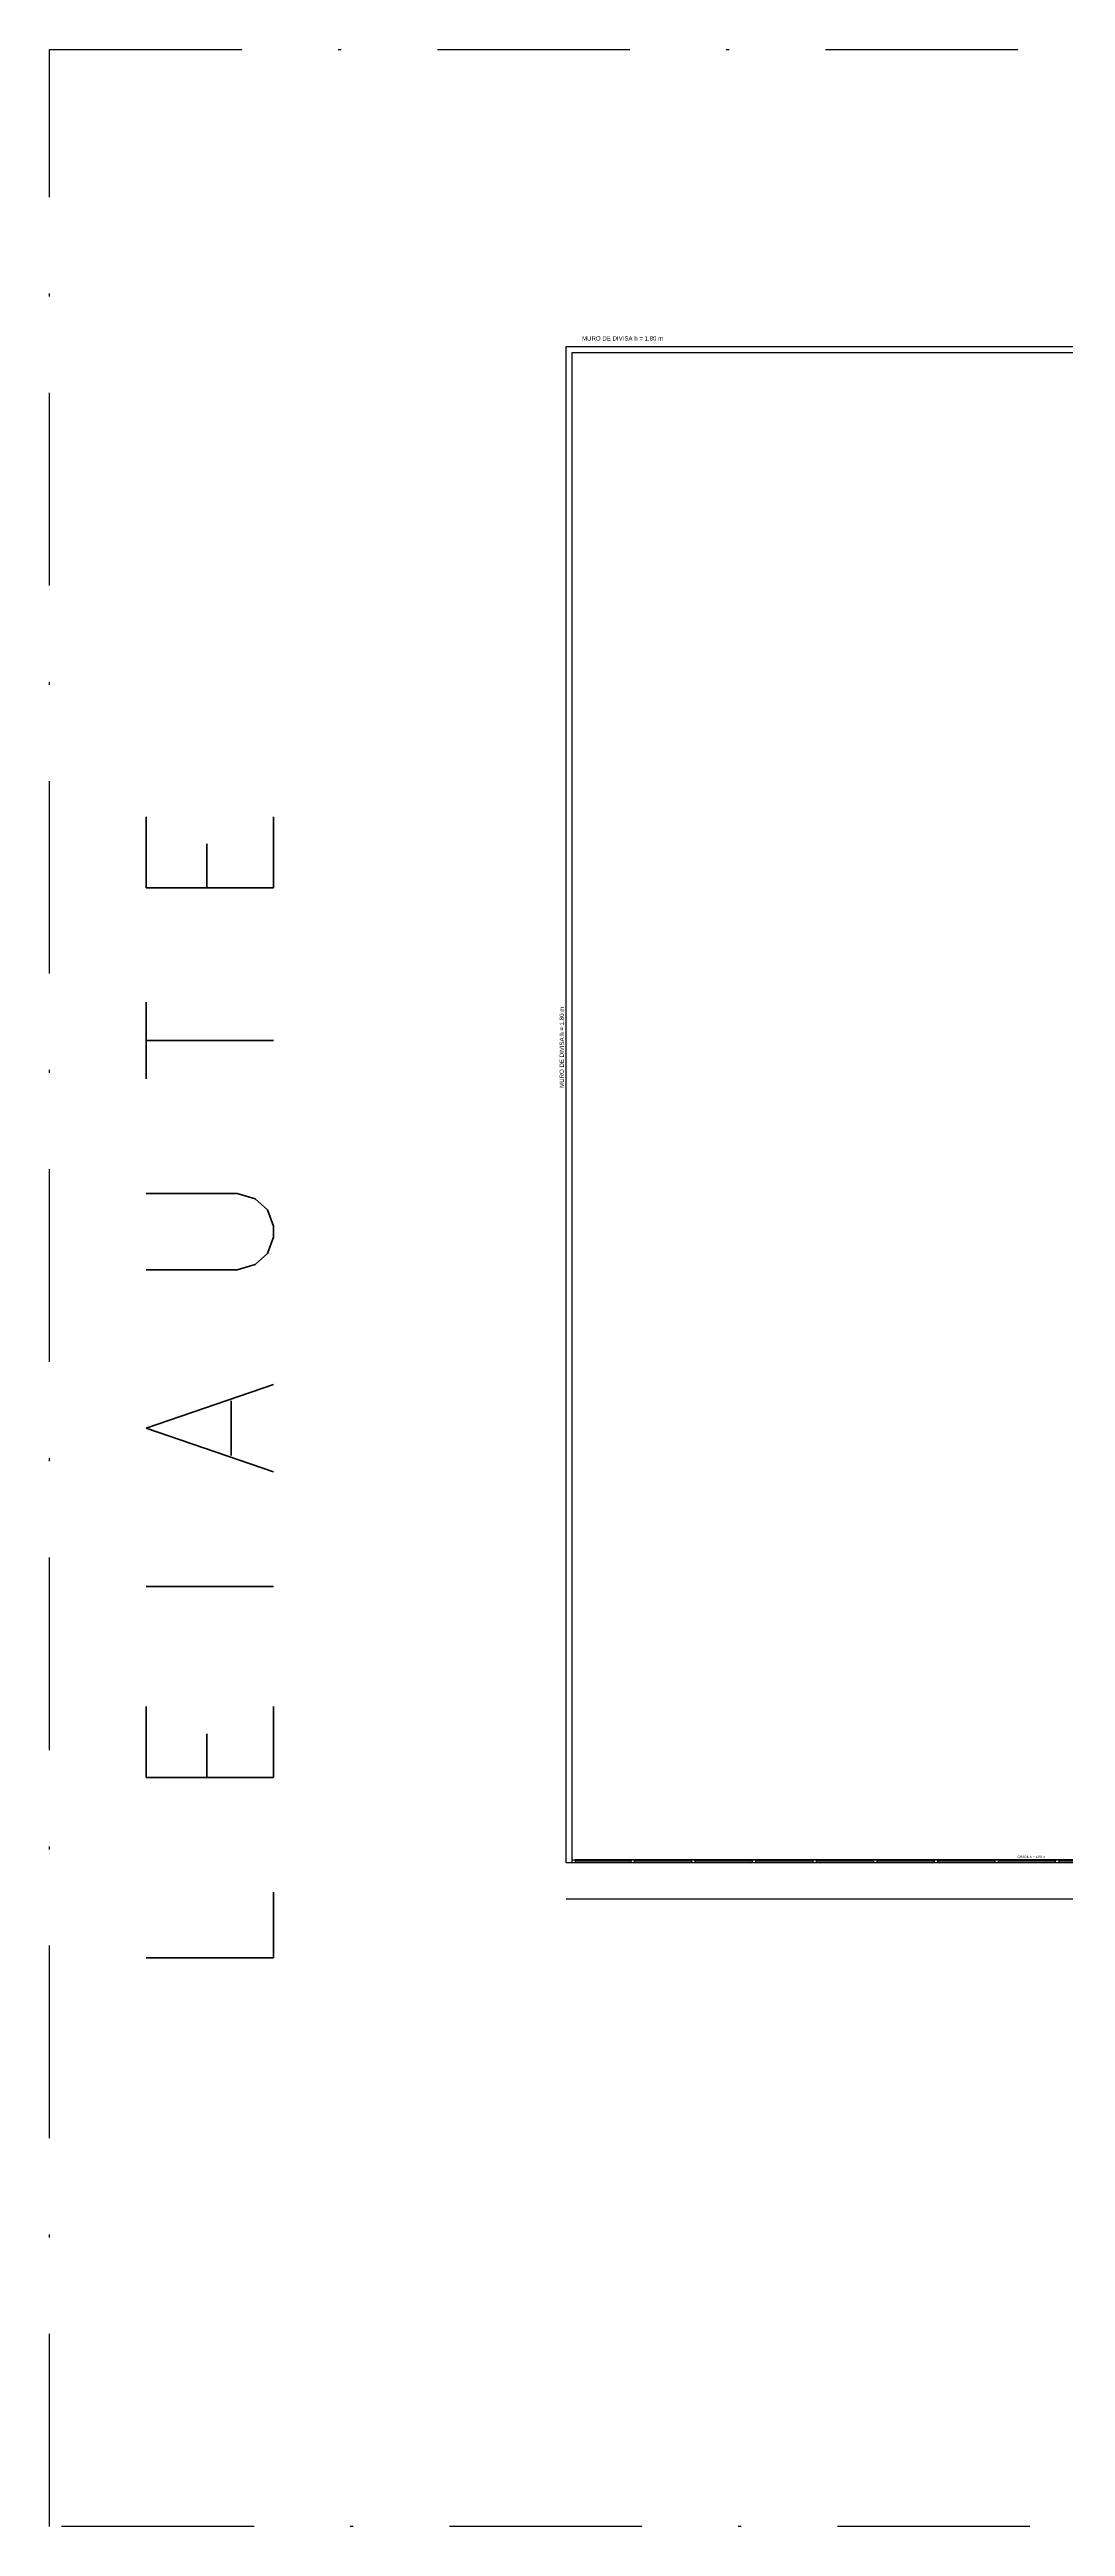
# Model space of a CAD drawing. Extents: x 247 to 523, y 32 to 113.
# Drawn here: x 247.2 to 280.7, y 31.8 to 113.5 of the extents above; entities that cross this region are included whole.
import ezdxf

# ---------------------------------------------------------------- set-up
doc = ezdxf.new("R2010")
doc.units = 0
doc.header["$LTSCALE"] = 0.005
doc.linetypes.add('DASHDOT', pattern=[25.4, 12.7, -6.35, 0, -6.35])
doc.layers.get('0').update_dxf_attribs({"linetype": 'CONTINUOUS'})
for name, color, linetype in [('A-MURO', 2, 'CONTINUOUS'), ('A-PISOS-NIVEL', 1, 'CONTINUOUS'), ('A-TEXTO', 3, 'CONTINUOUS'), ('AR-PIS', 1, 'CONTINUOUS'), ('AR-TXT', 1, 'CONTINUOUS'), ('ARQ-TXT-1_050', 2, 'CONTINUOUS'), ('PORTAL_VTA_PROX', 1, 'CONTINUOUS')]:
    doc.layers.add(name, color=color, linetype=linetype)
doc.styles.add('ESC-50-A20', font='arial.ttf', dxfattribs={"height": 0.1})
doc.styles.get("Standard").update_dxf_attribs({"font": 'simplex.shx'})

msp = doc.modelspace()

# ---------------------------------------------------------------- linework, layer by layer
at = {"linetype": 'DASHDOT', "ltscale": 100}
msp.add_lwpolyline([(247.20363, 113.45829), (522.75009, 113.45829), (522.75009, 31.78951), (247.20363, 31.78951)], close=True, dxfattribs=at)
at = {"color": 3}
for points in [[(264.54672, 53.67166), (264.44672, 53.67166), (264.44672, 53.77166), (264.54672, 53.77166)], [(266.49672, 53.67166), (266.39672, 53.67166), (266.39672, 53.77166), (266.49672, 53.77166)], [(268.49672, 53.67166), (268.39672, 53.67166), (268.39672, 53.77166), (268.49672, 53.77166)], [(270.49672, 53.67166), (270.39672, 53.67166), (270.39672, 53.77166), (270.49672, 53.77166)], [(272.49672, 53.67166), (272.39672, 53.67166), (272.39672, 53.77166), (272.49672, 53.77166)], [(274.49672, 53.67166), (274.39672, 53.67166), (274.39672, 53.77166), (274.49672, 53.77166)], [(276.49672, 53.67166), (276.39672, 53.67166), (276.39672, 53.77166), (276.49672, 53.77166)], [(278.49672, 53.67166), (278.39672, 53.67166), (278.39672, 53.77166), (278.49672, 53.77166)], [(280.49672, 53.67166), (280.39672, 53.67166), (280.39672, 53.77166), (280.49672, 53.77166)]]:
    msp.add_lwpolyline(points, close=True, dxfattribs=at)
at = {"layer": 'A-MURO'}
for p, q in [((264.24672, 53.67166), (264.24672, 103.67166)), ((264.24672, 103.67166), (344.24672, 103.67166)), ((264.44672, 53.67166), (264.44672, 103.47166)), ((264.44672, 103.47166), (344.01219, 103.47166)), ((264.44672, 53.67166), (264.24672, 53.67166))]:
    msp.add_line(p, q, dxfattribs=at)
at = {"layer": 'A-PISOS-NIVEL', "color": 1}
msp.add_line((305.18954, 52.47166), (264.24672, 52.47166), dxfattribs=at)
at = {"layer": 'AR-PIS', "color": 251, "ltscale": 10}
for p, q in [((266.39672, 53.72166), (264.54672, 53.72166)), ((268.39672, 53.72166), (266.49672, 53.72166)), ((270.39672, 53.72166), (268.49672, 53.72166)), ((272.39672, 53.72166), (270.49672, 53.72166)), ((274.39672, 53.72166), (272.49672, 53.72166)), ((276.39672, 53.72166), (274.49672, 53.72166)), ((278.39672, 53.72166), (276.49672, 53.72166)), ((280.39672, 53.72166), (278.49672, 53.72166)), ((282.39672, 53.72166), (280.49672, 53.72166))]:
    msp.add_line(p, q, dxfattribs=at)
at = {"layer": 'PORTAL_VTA_PROX'}
for p, q in [((304.39672, 53.77166), (264.54672, 53.77166)), ((304.39672, 53.67166), (264.54672, 53.67166))]:
    msp.add_line(p, q, dxfattribs=at)

# ---------------------------------------------------------------- texts
at = {"layer": 'A-TEXTO'}
msp.add_text('L E I A U T E ', height=4.2, rotation=90, dxfattribs=at).set_placement((254.59137, 49.82345))
at = {"layer": 'AR-TXT', "style": 'ESC-50-A20'}
msp.add_text('GRADIL h = 1.80 m', height=0.075, dxfattribs=at).set_placement((279.13806, 53.82952))
at = {"layer": 'ARQ-TXT-1_050', "style": 'ESC-50-A20'}
msp.add_text('MURO DE DIVISA h = 1.80 m', height=0.144, dxfattribs=at).set_placement((264.77227, 103.86322))
msp.add_text('MURO DE DIVISA h = 1.80 m', height=0.144, rotation=90, dxfattribs=at).set_placement((264.17493, 79.22266))

doc.saveas('drawing.dxf')
